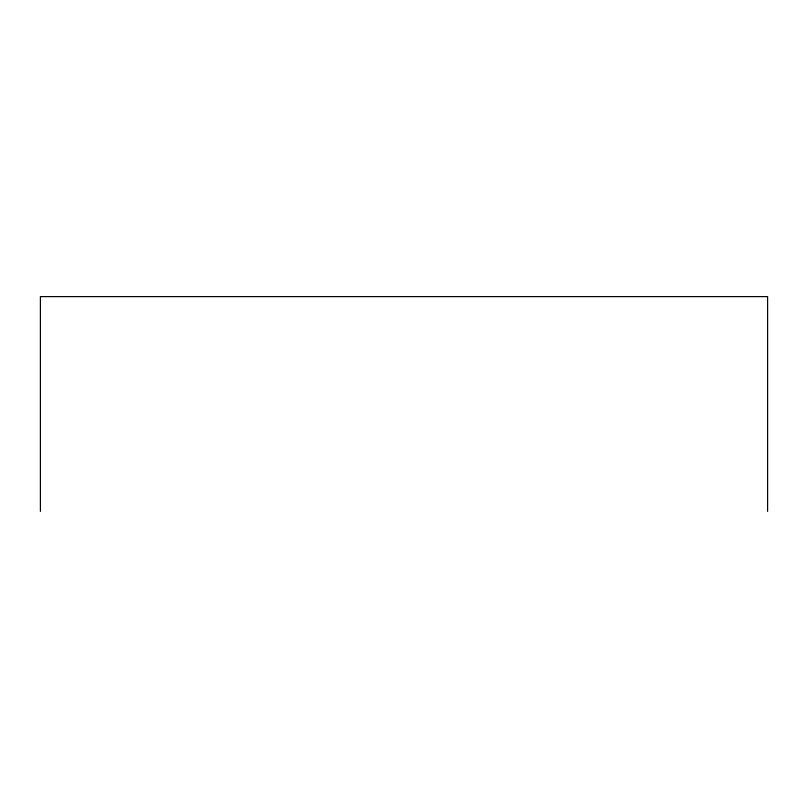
<?xml version="1.0" encoding="UTF-8"?>
<svg xmlns="http://www.w3.org/2000/svg" width="808" height="808" viewBox="0 0 808 808"><rect width="100%" height="100%" fill="white"/><g stroke="black" fill="none" stroke-linecap="round" stroke-linejoin="round"><path stroke-width="1.21" d="M767.6 511.393L767.6 296.607L40.4 296.607L40.4 511.393"/></g></svg>
